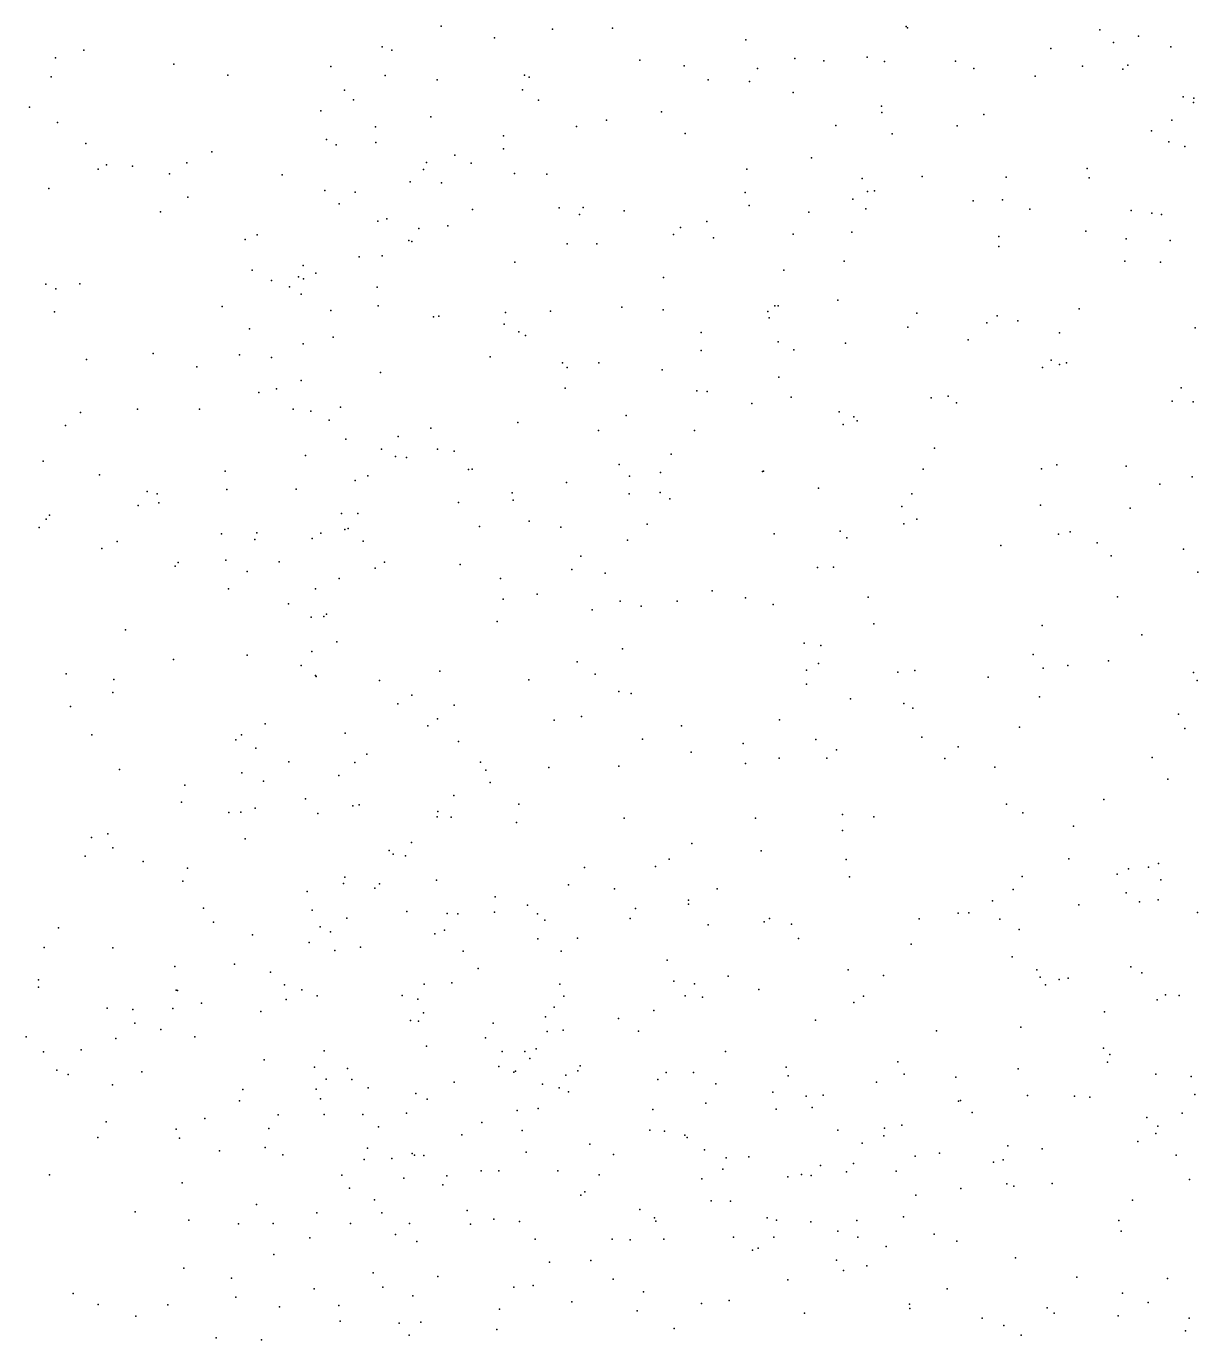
# Model space of a CAD drawing. Header units: metres. Extents: x -23.9 to 23.9, y -28.5 to 28.5.
# Drawn here: x -2.993 to -2.247, y 0.012 to 0.849 of the extents above; entities that cross this region are included whole.
import ezdxf

# ---------------------------------------------------------------- set-up
doc = ezdxf.new("R2010")
doc.units = ezdxf.units.M

msp = doc.modelspace()

# ---------------------------------------------------------------- linework, layer by layer
for p in [(-2.7287, 0.8486, 10.885), (-2.6578, 0.8467, -8.5315), (-2.6195, 0.8473, 26.528), (-2.4324, 0.8484, -5.5534), (-2.4316, 0.8477, 16.0338), (-2.309, 0.8463, 10.1316), (-2.6946, 0.8413, -11.0212), (-2.5345, 0.84, 11.9511), (-2.3003, 0.8383, -8.5877), (-2.2844, 0.8423, -5.4581), (-2.9743, 0.8284, 25.2622), (-2.9563, 0.8334, -9.7836), (-2.7662, 0.8355, 26.259), (-2.7601, 0.8333, -5.7448), (-2.5034, 0.828, -5.6208), (-2.4572, 0.829, -8.5363), (-2.3403, 0.8345, 11.7269), (-2.2638, 0.8355, 9.7013), (-2.8988, 0.8244, 26.517), (-2.7989, 0.823, 27.8193), (-2.602, 0.8271, 25.6506), (-2.5738, 0.8235, -5.7682), (-2.5272, 0.8218, 11.0345), (-2.4849, 0.8266, -10.7954), (-2.4462, 0.8261, -9.8825), (-2.4009, 0.8263, -11.9355), (-2.3893, 0.8218, -6.2305), (-2.32, 0.8233, 9.9866), (-2.2944, 0.8213, 23.8724), (-2.2913, 0.8238, -6.2858), (-2.9771, 0.8163, -5.4936), (-2.8646, 0.8175, -5.5923), (-2.7643, 0.8172, 26.4693), (-2.7312, 0.8146, 25.8393), (-2.6756, 0.8174, 26.4702), (-2.6725, 0.8162, 25.2316), (-2.5586, 0.8144, -10.8429), (-2.5323, 0.8135, 25.5631), (-2.3503, 0.8168, -5.4608), (-2.7902, 0.8079, -11.371), (-2.6769, 0.8081, -11.7056), (-2.5043, 0.8065, -6.1475), (-2.256, 0.8037, -5.399), (-2.9909, 0.797, 23.9133), (-2.8053, 0.7947, -9.862), (-2.7844, 0.8017, -11.4408), (-2.6667, 0.8015, -9.8923), (-2.4481, 0.7977, 11.8366), (-2.2495, 0.8, -11.9927), (-2.2491, 0.8028, 11.6341), (-2.9731, 0.7874, 27.8333), (-2.7353, 0.791, -11.6226), (-2.6232, 0.7888, -6.0581), (-2.5882, 0.7942, -9.902), (-2.448, 0.7936, -5.4928), (-2.3829, 0.7924, 27.7519), (-2.2631, 0.7888, -9.8202), (-2.7705, 0.7846, -11.5318), (-2.689, 0.7788, 23.9397), (-2.6425, 0.7848, -24.5351), (-2.5731, 0.7804, -5.6288), (-2.4772, 0.7854, -6.2108), (-2.4413, 0.7802, 23.9005), (-2.4, 0.7853, -8.5463), (-2.2762, 0.7821, 11.2477), (-2.955, 0.774, 10.8089), (-2.8017, 0.7764, -5.7035), (-2.7955, 0.7732, 26.0172), (-2.7702, 0.7746, -11.1394), (-2.689, 0.7705, 27.8127), (-2.2651, 0.775, 11.7356), (-2.2549, 0.7721, -6.3544), (-2.8906, 0.7617, 27.8513), (-2.8748, 0.7686, 12.1651), (-2.738, 0.7618, -5.8675), (-2.7199, 0.7666, 12.1064), (-2.7096, 0.7614, 25.7622), (-2.4928, 0.7649, -8.525), (-2.947, 0.7576, 26.4999), (-2.9417, 0.7603, -6.4818), (-2.9253, 0.7595, -9.8155), (-2.9017, 0.7546, 23.9095), (-2.8299, 0.754, 25.2542), (-2.7399, 0.7575, 26.4085), (-2.682, 0.7549, -10.9551), (-2.6613, 0.7545, -8.5229), (-2.534, 0.7577, 25.3142), (-2.4223, 0.753, -10.7282), (-2.3172, 0.7581, 11.806), (-2.9786, 0.7453, -5.5282), (-2.7483, 0.7495, 10.8663), (-2.7284, 0.7489, -11.0202), (-2.4605, 0.7516, -9.8904), (-2.3687, 0.7525, 18.251), (-2.3158, 0.7522, -10.6901), (-2.8899, 0.7398, -8.5861), (-2.8027, 0.744, -11.2603), (-2.7834, 0.743, -5.7923), (-2.535, 0.7428, 23.9414), (-2.4665, 0.7386, -5.4444), (-2.457, 0.7434, 12.9249), (-2.4527, 0.7439, 11.111), (-2.3897, 0.7375, -6.3311), (-2.371, 0.738, -9.8634), (-2.9073, 0.7304, -6.4221), (-2.7935, 0.7355, 26.2672), (-2.7086, 0.732, -5.7844), (-2.6534, 0.7329, 10.929), (-2.6406, 0.7288, 25.1994), (-2.6382, 0.7333, -5.6568), (-2.612, 0.7311, -6.1079), (-2.5325, 0.7344, -5.5061), (-2.4945, 0.7302, 11.033), (-2.4581, 0.7323, 11.8999), (-2.3536, 0.7321, -8.5631), (-2.2891, 0.7314, 27.7566), (-2.276, 0.7295, 10.0079), (-2.2698, 0.7288, 9.8942), (-2.769, 0.7244, 25.8765), (-2.7632, 0.726, -6.1658), (-2.7428, 0.7199, -8.5367), (-2.7243, 0.7216, 25.2267), (-2.5762, 0.7205, -9.8999), (-2.5595, 0.7243, -11.8667), (-2.8534, 0.7128, 10.8337), (-2.8458, 0.7157, 26.4653), (-2.7492, 0.7121, 27.8409), (-2.7473, 0.7116, -9.8805), (-2.5807, 0.7161, -8.5198), (-2.5551, 0.7139, 10.9726), (-2.5045, 0.7162, 25.4956), (-2.4671, 0.7174, -11.9322), (-2.3735, 0.7148, 11.8799), (-2.3179, 0.7182, -6.3772), (-2.2923, 0.7133, -12.0049), (-2.2643, 0.7123, 23.806), (-2.7661, 0.7025, -11.5875), (-2.6484, 0.7101, -10.8977), (-2.6294, 0.71, -11.8074), (-2.3733, 0.7083, 11.0973), (-2.8165, 0.6963, -11.3486), (-2.7808, 0.7017, -11.1356), (-2.6816, 0.6984, 25.7088), (-2.4719, 0.699, -6.3115), (-2.2932, 0.699, -5.3209), (-2.2705, 0.6985, 11.1098), (-2.849, 0.6933, -9.8426), (-2.8366, 0.6868, -5.7626), (-2.8195, 0.689, -6.2486), (-2.8164, 0.6878, -27.1924), (-2.8085, 0.6915, -11.4246), (-2.587, 0.6887, -5.515), (-2.5104, 0.6933, -9.8893), (-2.9805, 0.6844, -8.6536), (-2.9741, 0.6815, -9.7703), (-2.9587, 0.6847, 27.8527), (-2.8252, 0.6826, -8.5699), (-2.8177, 0.678, 26.1219), (-2.7693, 0.6825, 23.9481), (-2.8681, 0.6702, -6.3125), (-2.7687, 0.6706, -5.7714), (-2.6136, 0.6697, 23.9414), (-2.5161, 0.6705, 25.2606), (-2.5139, 0.6707, 27.7412), (-2.476, 0.6741, -10.7497), (-2.975, 0.6667, 10.8159), (-2.7989, 0.6676, -11.5059), (-2.7334, 0.6635, -11.0097), (-2.7301, 0.664, -11.6772), (-2.6876, 0.6663, -5.6684), (-2.6589, 0.6672, -8.5325), (-2.5872, 0.668, -6.2272), (-2.5205, 0.6669, -5.4267), (-2.5197, 0.6629, 12.0116), (-2.4256, 0.666, 27.7024), (-2.3745, 0.6643, -5.3299), (-2.3614, 0.661, -11.9866), (-2.3223, 0.6686, -10.6827), (-2.8507, 0.6559, 12.1455), (-2.6884, 0.6589, -6.0642), (-2.6792, 0.6541, -10.9299), (-2.5631, 0.6536, 25.5586), (-2.4314, 0.6571, 11.9673), (-2.3811, 0.6597, 23.8244), (-2.3348, 0.6534, -6.4156), (-2.2483, 0.6566, -8.6206), (-2.8166, 0.6464, -11.286), (-2.7974, 0.6506, 26.2886), (-2.6748, 0.6517, -23.4139), (-2.5139, 0.6477, 23.8964), (-2.4711, 0.6468, -8.5401), (-2.3929, 0.6489, 11.0168), (-2.9546, 0.6365, -5.6507), (-2.912, 0.6402, 23.9508), (-2.8571, 0.6394, 25.2171), (-2.8366, 0.6376, 9.4109), (-2.6973, 0.6382, 22.4863), (-2.5629, 0.6422, -9.8896), (-2.504, 0.6425, 25.4448), (-2.3401, 0.6359, 5.658), (-2.8842, 0.6317, 26.4754), (-2.7672, 0.6281, -11.0729), (-2.6513, 0.6343, 25.6521), (-2.6483, 0.6313, 12.296), (-2.6282, 0.6342, 27.8096), (-2.5879, 0.6298, -11.8608), (-2.3456, 0.6313, -9.8418), (-2.3347, 0.6333, 11.9769), (-2.3304, 0.6343, -8.583), (-2.8177, 0.6231, 26.0377), (-2.5136, 0.6252, -6.3366), (-2.8447, 0.6154, -8.585), (-2.8335, 0.6177, 10.8518), (-2.6496, 0.6181, 12.0382), (-2.5657, 0.6164, 10.9885), (-2.5592, 0.6161, -10.7993), (-2.5057, 0.6124, 25.3485), (-2.4165, 0.612, -9.8648), (-2.4056, 0.6131, -6.4148), (-2.2572, 0.6184, -6.4649), (-2.9584, 0.6026, 21.5751), (-2.9221, 0.6049, 12.1567), (-2.8825, 0.6048, -6.2376), (-2.8228, 0.6048, -6.1529), (-2.8116, 0.6036, -11.474), (-2.7928, 0.6061, -11.5416), (-2.5307, 0.6084, -8.5377), (-2.4752, 0.6031, -10.7406), (-2.4003, 0.6089, -10.7032), (-2.263, 0.6099, -9.8026), (-2.2497, 0.6094, 22.5787), (-2.9679, 0.5945, -8.6617), (-2.8, 0.5979, -11.1638), (-2.6798, 0.5964, -6.167), (-2.6107, 0.6008, 10.0545), (-2.4725, 0.595, -6.3847), (-2.4658, 0.5999, 10.9687), (-2.4637, 0.5974, -5.3318), (-2.7893, 0.5856, 23.9872), (-2.756, 0.5875, 16.8395), (-2.7352, 0.5927, -11.6778), (-2.6283, 0.5913, -10.8613), (-2.5673, 0.5913, 22.1307), (-2.7666, 0.5794, -5.7397), (-2.7309, 0.5794, -5.6614), (-2.7203, 0.578, 12.0956), (-2.4144, 0.58, -8.5663), (-2.9822, 0.5716, 26.4912), (-2.8151, 0.5753, -11.2676), (-2.7576, 0.5746, -6.0721), (-2.7506, 0.5741, 25.7997), (-2.6152, 0.5696, 18.7558), (-2.5822, 0.5762, -5.4113), (-2.3365, 0.5693, -6.4622), (-2.9462, 0.563, -6.2492), (-2.8663, 0.5653, 27.8609), (-2.7754, 0.5623, 10.891), (-2.7113, 0.5663, 17.2596), (-2.7089, 0.5667, -5.595), (-2.6086, 0.5622, 25.1046), (-2.5889, 0.5645, 25.5921), (-2.524, 0.5652, -9.8661), (-2.5232, 0.5653, 25.5394), (-2.4215, 0.5667, 12.0435), (-2.3462, 0.5668, -11.9931), (-2.2922, 0.5686, 23.7698), (-2.2502, 0.5618, -12.0183), (-2.9158, 0.5524, 23.999), (-2.8652, 0.5537, -5.8064), (-2.8209, 0.5538, 26.1068), (-2.7833, 0.5594, -9.8382), (-2.6487, 0.5582, -11.7946), (-2.4882, 0.5545, 25.2285), (-2.2708, 0.557, -10.6667), (-2.9096, 0.5508, -6.1491), (-2.9084, 0.5451, 25.167), (-2.7175, 0.5453, -10.9886), (-2.6833, 0.5515, 25.7046), (-2.6828, 0.5469, -5.5301), (-2.6088, 0.5509, 10.9376), (-2.5892, 0.5518, 23.9244), (-2.5829, 0.5478, -10.8238), (-2.4289, 0.551, -11.962), (-2.3468, 0.5437, 27.6715), (-2.9781, 0.5374, 27.8512), (-2.9217, 0.5435, 7.6889), (-2.7921, 0.5384, 26.4334), (-2.7817, 0.5383, 26.3341), (-2.4352, 0.5429, 23.8175), (-2.2898, 0.5417, 27.6051), (-2.9847, 0.5294, -9.7189), (-2.9802, 0.5347, -5.7851), (-2.79, 0.5281, -5.7924), (-2.7879, 0.5289, -8.594), (-2.7042, 0.5302, -6.1708), (-2.6725, 0.5334, 21.7718), (-2.6523, 0.5297, -6.2453), (-2.5973, 0.5315, 9.6579), (-2.4744, 0.5272, 25.4227), (-2.4339, 0.5318, -9.8432), (-2.4257, 0.5347, -10.721), (-2.9351, 0.5205, -5.9612), (-2.8685, 0.5255, 10.8701), (-2.8473, 0.5218, -6.128), (-2.846, 0.5261, 16.333), (-2.8107, 0.5225, 18.1146), (-2.8053, 0.5258, -11.4512), (-2.7784, 0.5208, 25.8935), (-2.61, 0.5214, 20.3895), (-2.5166, 0.5254, -8.5685), (-2.4703, 0.5228, -6.4164), (-2.3353, 0.5252, -10.69), (-2.328, 0.5267, -5.2402), (-2.3107, 0.5198, -9.7914), (-2.9447, 0.516, -8.6776), (-2.6397, 0.5112, 27.805), (-2.3722, 0.518, 10.9164), (-2.3018, 0.5115, 12.0646), (-2.2557, 0.5156, -5.2171), (-2.898, 0.5049, -9.7703), (-2.8962, 0.5072, 12.1189), (-2.8657, 0.5087, -8.6331), (-2.8318, 0.5075, -9.8001), (-2.7707, 0.5036, -11.5707), (-2.7648, 0.5074, -11.0937), (-2.7165, 0.506, -9.8374), (-2.6453, 0.5028, 12.0955), (-2.4889, 0.5039, -5.3105), (-2.4788, 0.5041, 10.9037), (-2.8522, 0.5015, -5.9342), (-2.7935, 0.497, -11.1782), (-2.6909, 0.497, 25.0932), (-2.6242, 0.5004, -9.8465), (-2.2467, 0.5011, -9.747), (-2.8641, 0.4904, 20.1082), (-2.8086, 0.4904, 12.0797), (-2.6674, 0.4871, -10.9292), (-2.556, 0.4892, -11.8686), (-2.4566, 0.4852, 27.6921), (-2.2978, 0.4854, -6.5069), (-2.8259, 0.4808, -6.0433), (-2.6891, 0.4838, 24.0011), (-2.6324, 0.477, -5.4174), (-2.6146, 0.4825, 10.8868), (-2.6012, 0.4793, -6.3378), (-2.5783, 0.4825, -8.5764), (-2.5347, 0.4846, 23.877), (-2.5172, 0.4804, 12.0937), (-2.8114, 0.4723, -11.3444), (-2.8034, 0.4728, 26.1812), (-2.8017, 0.4742, -11.2506), (-2.6929, 0.4696, -11.7129), (-2.9297, 0.4643, 22.7671), (-2.4531, 0.4681, 25.3046), (-2.3459, 0.4671, 27.5787), (-2.2823, 0.4612, 27.4811), (-2.7951, 0.4567, -8.6254), (-2.6132, 0.4523, -11.8142), (-2.4975, 0.4559, -9.8239), (-2.4868, 0.4543, 25.075), (-2.8991, 0.4454, 24.0745), (-2.8521, 0.4481, 25.0932), (-2.811, 0.4506, 27.8403), (-2.6419, 0.444, -16.4188), (-2.3516, 0.4486, 23.7787), (-2.3035, 0.4445, -9.7542), (-2.9675, 0.4362, 10.8898), (-2.8177, 0.4415, 26.041), (-2.8086, 0.4352, -5.9389), (-2.7294, 0.4379, 10.9366), (-2.6305, 0.4361, 25.0073), (-2.4959, 0.4387, -8.6069), (-2.4883, 0.4428, 25.5429), (-2.4378, 0.4373, -6.4688), (-2.4269, 0.4385, 25.4557), (-2.3451, 0.4399, -10.7076), (-2.3294, 0.4415, -8.657), (-2.2494, 0.4372, 23.7523), (-2.9372, 0.4327, 25.0772), (-2.8082, 0.4345, -9.7734), (-2.7679, 0.432, -11.5379), (-2.6727, 0.4324, 25.7236), (-2.4959, 0.4298, -11.8949), (-2.3802, 0.4341, 10.8665), (-2.247, 0.4321, -5.1925), (-2.9378, 0.4243, 12.0841), (-2.7474, 0.4228, -6.1541), (-2.6154, 0.4251, 25.6486), (-2.6076, 0.4238, -10.8751), (-2.4679, 0.4203, 10.8587), (-2.3475, 0.4217, -11.9672), (-2.9648, 0.4154, -8.7483), (-2.7563, 0.4172, -5.5934), (-2.7203, 0.4163, 25.0343), (-2.434, 0.4174, 25.1462), (-2.4281, 0.4145, -10.7483), (-2.2589, 0.4106, 10.8761), (-2.8408, 0.4044, 25.9436), (-2.7371, 0.4031, -11.5945), (-2.731, 0.4076, 26.3801), (-2.6567, 0.4068, -10.9495), (-2.6392, 0.4091, -9.7981), (-2.5756, 0.4032, -5.3439), (-2.5132, 0.4069, 15.9492), (-2.3602, 0.4023, -5.2202), (-2.255, 0.4015, -10.6959), (-2.9512, 0.3974, -9.6681), (-2.8594, 0.3943, -8.6965), (-2.8558, 0.3974, 26.2249), (-2.7897, 0.3986, -11.3412), (-2.7175, 0.3931, 27.8035), (-2.6004, 0.3946, 23.9316), (-2.4899, 0.3945, 27.6855), (-2.4225, 0.396, -9.7689), (-2.8467, 0.3889, 26.4411), (-2.776, 0.3851, -11.4192), (-2.5693, 0.3864, -6.3846), (-2.5363, 0.392, -11.8506), (-2.4767, 0.388, -5.2726), (-2.3993, 0.3899, -8.6645), (-2.8257, 0.3803, 25.013), (-2.7836, 0.3798, -8.6745), (-2.7036, 0.38, -5.4912), (-2.66, 0.3767, -5.428), (-2.6154, 0.3774, -11.7722), (-2.5347, 0.3791, 25.6023), (-2.5133, 0.3825, 23.8687), (-2.483, 0.3825, -10.7976), (-2.4079, 0.3824, 12.1416), (-2.376, 0.3769, 27.5597), (-2.2758, 0.3831, 27.3998), (-2.9336, 0.3753, 26.14), (-2.8556, 0.3733, 18.8928), (-2.8417, 0.368, 27.8148), (-2.7938, 0.3716, -5.6843), (-2.7001, 0.3749, 25.7962), (-2.2658, 0.3693, -9.6777), (-2.8918, 0.3653, 26.0226), (-2.6973, 0.3672, -11.6516), (-2.8941, 0.3545, 24.1805), (-2.8151, 0.3568, -5.9154), (-2.7849, 0.3522, -6.0814), (-2.7809, 0.3529, 26.4868), (-2.7206, 0.3589, -6.2107), (-2.6792, 0.3532, -11.0129), (-2.3685, 0.3534, 10.8393), (-2.3065, 0.3563, -10.7237), (-2.8639, 0.3479, 26.3646), (-2.8563, 0.3483, -21.3767), (-2.847, 0.3508, 12.0578), (-2.8072, 0.3473, -9.7121), (-2.7312, 0.3453, 12.0872), (-2.7308, 0.3486, -9.7425), (-2.7222, 0.345, 24.0957), (-2.6121, 0.3444, 12.1318), (-2.5285, 0.3443, 22.9825), (-2.4729, 0.3468, -11.877), (-2.453, 0.3453, -6.4713), (-2.3582, 0.3478, 23.7928), (-2.6807, 0.3417, 10.8783), (-2.4729, 0.3366, -9.7382), (-2.3259, 0.3393, -8.7323), (-2.9514, 0.3321, 26.3538), (-2.941, 0.3344, 10.9648), (-2.8535, 0.3312, 10.947), (-2.7476, 0.329, -11.489), (-2.569, 0.3283, 14.9187), (-2.9553, 0.3202, 24.9275), (-2.9377, 0.3254, -8.8095), (-2.7617, 0.3238, -11.3262), (-2.7592, 0.3215, -6.1551), (-2.7514, 0.3205, -11.2501), (-2.5833, 0.3182, -9.7415), (-2.5247, 0.3236, 12.1552), (-2.4707, 0.3181, 25.5824), (-2.3289, 0.3184, 27.4453), (-2.9185, 0.3167, -9.6207), (-2.8902, 0.3126, 25.8245), (-2.6373, 0.313, 25.745), (-2.592, 0.3136, -8.6813), (-2.2909, 0.3122, 7.3127), (-2.278, 0.3132, -6.5393), (-2.2718, 0.3155, 23.7687), (-2.8931, 0.3043, 24.2523), (-2.7909, 0.3028, 19.3088), (-2.79, 0.3068, -5.6522), (-2.7678, 0.3025, 25.9276), (-2.7315, 0.3049, 26.276), (-2.6475, 0.3019, 24.9194), (-2.4686, 0.307, -10.8194), (-2.3586, 0.3072, -6.513), (-2.298, 0.3087, -5.1876), (-2.2703, 0.3052, 27.3039), (-2.814, 0.2978, -8.7492), (-2.7708, 0.2999, 27.7808), (-2.6942, 0.2942, 26.3921), (-2.6183, 0.2993, -11.7191), (-2.5528, 0.2994, 10.8253), (-2.3643, 0.2989, 20.6815), (-2.2922, 0.2969, 10.827), (-2.88, 0.2871, 12.0049), (-2.8108, 0.2859, -5.7337), (-2.7505, 0.285, -5.5498), (-2.6947, 0.2846, -9.6971), (-2.6736, 0.2889, -11.0511), (-2.6048, 0.2869, -10.9218), (-2.571, 0.2921, 27.6961), (-2.571, 0.2896, 25.6805), (-2.3775, 0.2918, 25.5326), (-2.3224, 0.2892, 25.2653), (-2.2839, 0.2911, -9.6166), (-2.272, 0.2924, -11.9412), (-2.8736, 0.2782, 26.4527), (-2.7887, 0.2808, -6.0662), (-2.7248, 0.2836, -8.7281), (-2.7181, 0.2835, 25.8548), (-2.6672, 0.2834, -6.2941), (-2.6625, 0.2795, 24.0348), (-2.6083, 0.2806, 12.5546), (-2.5585, 0.2765, -10.8652), (-2.5228, 0.2784, -9.697), (-2.5194, 0.2806, -5.2938), (-2.5054, 0.277, -6.4371), (-2.4241, 0.2802, -10.7674), (-2.3994, 0.2838, 25.0778), (-2.3925, 0.2841, 27.5182), (-2.3728, 0.2801, -8.7651), (-2.2468, 0.2843, -8.8493), (-2.9723, 0.2746, -8.9062), (-2.8487, 0.27, -24.1711), (-2.8057, 0.2752, 12.0586), (-2.7991, 0.2721, 25.8218), (-2.7327, 0.2708, -6.1975), (-2.7265, 0.2731, 24.8412), (-2.6418, 0.268, -5.3973), (-2.5009, 0.2677, -11.8111), (-2.3604, 0.2735, -9.6387), (-2.9815, 0.262, 12.013), (-2.9377, 0.2619, 17.1853), (-2.8128, 0.2652, -5.9483), (-2.7964, 0.2601, 10.9193), (-2.78, 0.2622, 24.2098), (-2.7147, 0.2598, 24.1209), (-2.667, 0.2676, 27.7241), (-2.6521, 0.2598, -8.7412), (-2.4293, 0.2641, 12.176), (-2.8602, 0.2514, 12.0758), (-2.5847, 0.254, -5.3433), (-2.3649, 0.256, -10.707), (-2.8983, 0.25, 25.7267), (-2.8373, 0.2463, -8.8315), (-2.705, 0.2487, -11.1893), (-2.5457, 0.2438, 24.9452), (-2.4693, 0.2479, 27.5748), (-2.4469, 0.2443, -5.2491), (-2.3492, 0.2478, -8.8231), (-2.3471, 0.2431, 25.1339), (-2.2893, 0.2498, 25.384), (-2.2824, 0.2459, 25.5125), (-2.985, 0.2414, 24.4665), (-2.985, 0.2368, -9.4054), (-2.8974, 0.2348, 25.1308), (-2.8965, 0.2347, 25.2299), (-2.8284, 0.2382, 24.9149), (-2.8173, 0.2351, -5.8426), (-2.7394, 0.2387, 24.7583), (-2.7218, 0.2396, -9.6401), (-2.653, 0.2386, 10.8472), (-2.5804, 0.2407, -9.6678), (-2.5673, 0.239, -15.203), (-2.5263, 0.2354, -10.7689), (-2.3437, 0.2383, 23.8164), (-2.3349, 0.2416, 27.3386), (-2.3293, 0.2425, -6.5165), (-2.8812, 0.2265, 24.7337), (-2.8274, 0.2289, -9.57), (-2.8076, 0.2313, 25.0217), (-2.7535, 0.2315, -8.8029), (-2.7434, 0.2291, 26.4289), (-2.6504, 0.231, -9.6428), (-2.5732, 0.2313, 12.1647), (-2.5621, 0.2305, -8.7698), (-2.4658, 0.227, -8.7951), (-2.4596, 0.231, 23.8726), (-2.2725, 0.2287, -26.7511), (-2.2673, 0.2319, 25.1764), (-2.2586, 0.2315, -9.5071), (-2.9413, 0.2235, 24.5804), (-2.9251, 0.2225, 25.0333), (-2.8995, 0.2231, 27.7441), (-2.8435, 0.2212, 24.6394), (-2.7399, 0.2205, 26.5949), (-2.6622, 0.2179, 25.0148), (-2.6567, 0.224, -10.8805), (-2.5932, 0.2219, 23.9746), (-2.3061, 0.221, -5.1995), (-2.9238, 0.2138, -9.454), (-2.9072, 0.2099, -8.9454), (-2.7481, 0.2155, 27.7187), (-2.7431, 0.2152, 25.2571), (-2.6954, 0.2139, -11.3518), (-2.6508, 0.2094, -11.5442), (-2.6157, 0.2168, -11.6363), (-2.4901, 0.2157, -10.7069), (-2.3594, 0.2114, -10.6333), (-2.9929, 0.2051, 25.3619), (-2.9359, 0.2042, 25.6532), (-2.8856, 0.2052, 25.3924), (-2.7004, 0.2046, -11.0617), (-2.6611, 0.2086, -11.1397), (-2.603, 0.2088, -6.3544), (-2.4131, 0.2089, 27.4669), (-2.982, 0.1956, -9.2042), (-2.958, 0.1969, -9.0611), (-2.8031, 0.1962, -5.9647), (-2.738, 0.1993, -5.5465), (-2.6898, 0.1958, -10.9788), (-2.6754, 0.1959, -11.2312), (-2.6682, 0.1975, -8.8285), (-2.5474, 0.1958, -9.597), (-2.3068, 0.198, 27.2624), (-2.3027, 0.194, -8.941), (-2.9735, 0.184, 25.5545), (-2.8413, 0.1905, 25.6741), (-2.8093, 0.1858, 8.1024), (-2.7883, 0.1851, -5.6855), (-2.6918, 0.1862, -5.4831), (-2.6722, 0.1913, 25.1042), (-2.64, 0.1866, -10.7361), (-2.5089, 0.1859, 13.0889), (-2.4377, 0.1893, -9.5649), (-2.361, 0.1848, -9.5144), (-2.3041, 0.189, 10.7088), (-2.9661, 0.1811, 25.4388), (-2.9192, 0.1829, -9.3862), (-2.8018, 0.1781, 24.4465), (-2.7855, 0.178, 12.0868), (-2.7203, 0.1764, -6.1959), (-2.6824, 0.1826, -9.567), (-2.6812, 0.1834, 25.7103), (-2.6492, 0.1807, -25.0478), (-2.6416, 0.1836, 25.2294), (-2.5905, 0.1779, -8.8405), (-2.5853, 0.1824, -5.3542), (-2.5678, 0.1825, -10.6631), (-2.5075, 0.1804, -11.7221), (-2.4513, 0.1762, 25.0035), (-2.4338, 0.1814, -11.796), (-2.4008, 0.1794, 10.7495), (-2.2733, 0.1814, -11.8634), (-2.2509, 0.18, 10.6405), (-2.938, 0.1745, -9.2813), (-2.855, 0.1716, 25.5398), (-2.8082, 0.1718, -5.8961), (-2.7752, 0.1726, 24.563), (-2.7447, 0.1691, -9.5329), (-2.6641, 0.1751, 24.7798), (-2.6535, 0.1726, 12.1468), (-2.6476, 0.1702, -6.2984), (-2.5536, 0.1753, 27.5864), (-2.5173, 0.1699, 25.7464), (-2.4961, 0.1673, 10.7683), (-2.4853, 0.168, -10.5945), (-2.3551, 0.1677, -11.8212), (-2.3251, 0.1674, -9.4358), (-2.2486, 0.1685, -9.1281), (-2.857, 0.1644, -9.4223), (-2.8055, 0.1657, -9.4769), (-2.7375, 0.1654, -10.8487), (-2.6668, 0.1595, 24.9469), (-2.5938, 0.1589, -9.5513), (-2.56, 0.163, -11.6523), (-2.5153, 0.1591, -5.3086), (-2.4923, 0.1601, -6.4293), (-2.399, 0.1643, 23.8682), (-2.3978, 0.1646, -6.4829), (-2.3154, 0.1667, 12.1741), (-2.9419, 0.151, 13.7287), (-2.8791, 0.1532, 18.0554), (-2.8325, 0.1555, -8.9946), (-2.8031, 0.1558, -5.7962), (-2.7786, 0.1557, 10.4314), (-2.7508, 0.1566, 25.4848), (-2.7028, 0.1506, -10.6958), (-2.6803, 0.1582, 10.8475), (-2.3904, 0.1569, -10.5688), (-2.2792, 0.1539, -9.3391), (-2.2566, 0.1566, 25.5842), (-2.8975, 0.1463, -9.1469), (-2.8383, 0.1467, 27.6822), (-2.7685, 0.1479, -10.9161), (-2.7154, 0.1427, 24.2344), (-2.6771, 0.1456, 24.138), (-2.5956, 0.1458, 25.0118), (-2.5864, 0.1452, 25.8428), (-2.5735, 0.1426, -6.3674), (-2.476, 0.1457, -8.9152), (-2.4467, 0.1422, -5.2657), (-2.4463, 0.1469, 12.1874), (-2.4351, 0.1489, -9.4995), (-2.2735, 0.1436, -6.5203), (-2.2721, 0.1483, -9.2602), (-2.9473, 0.1411, 27.6764), (-2.8952, 0.1407, 24.8449), (-2.8407, 0.1348, -9.3556), (-2.7756, 0.1343, -6.0427), (-2.6339, 0.1369, -11.4794), (-2.5719, 0.1411, -10.5635), (-2.4604, 0.1375, -10.5353), (-2.3676, 0.1357, 25.0603), (-2.2849, 0.1386, 27.1963), (-2.8698, 0.1326, -9.2514), (-2.8294, 0.1301, -9.0699), (-2.7777, 0.1271, 24.8479), (-2.7601, 0.1277, -11.0574), (-2.747, 0.1308, -9.4423), (-2.7457, 0.1298, 26.5577), (-2.7397, 0.1296, 25.6024), (-2.6745, 0.1318, -8.9455), (-2.6188, 0.1302, 25.426), (-2.5608, 0.1332, -8.9216), (-2.5471, 0.1281, -9.4792), (-2.5327, 0.1287, 25.2289), (-2.4267, 0.1292, -8.984), (-2.4111, 0.1311, 8.1701), (-2.3706, 0.1268, -9.0467), (-2.3457, 0.1338, -5.2282), (-2.2604, 0.1298, 23.8382), (-2.9782, 0.1172, 24.8284), (-2.7031, 0.1199, 24.7236), (-2.6918, 0.1198, 22.6952), (-2.6544, 0.1198, -11.3837), (-2.628, 0.1172, -9.4487), (-2.5493, 0.1208, 24.9275), (-2.4992, 0.1176, -11.655), (-2.487, 0.1233, 27.4439), (-2.4705, 0.1193, 25.0636), (-2.4659, 0.1246, 25.6851), (-2.4388, 0.1197, -9.4192), (-2.3768, 0.1254, 25.6843), (-2.8935, 0.1121, 18.6449), (-2.7918, 0.117, -10.752), (-2.787, 0.1089, -9.2987), (-2.7523, 0.1152, 24.4022), (-2.7276, 0.111, -9.0218), (-2.7251, 0.1166, -5.5601), (-2.5625, 0.1148, 27.521), (-2.5078, 0.116, -8.9878), (-2.493, 0.1168, 7.7158), (-2.3684, 0.1115, -9.259), (-2.3639, 0.11, 27.2815), (-2.3395, 0.1118, 10.5578), (-2.252, 0.1143, -11.8082), (-2.7711, 0.1014, -9.1377), (-2.6396, 0.1044, -10.5447), (-2.637, 0.1065, 25.5063), (-2.5567, 0.1007, -10.5027), (-2.5443, 0.1006, 25.3929), (-2.4262, 0.1043, 10.6104), (-2.3975, 0.1085, -10.4965), (-2.2883, 0.1012, 25.664), (-2.9236, 0.0938, 11.9762), (-2.8463, 0.0983, 12.0404), (-2.8079, 0.093, 10.9202), (-2.7665, 0.0932, -10.638), (-2.7121, 0.0945, -9.344), (-2.6021, 0.0952, 12.1606), (-2.8893, 0.0885, 24.77), (-2.8577, 0.0861, -10.9127), (-2.8357, 0.0864, -11.016), (-2.7863, 0.0863, -5.866), (-2.7488, 0.0862, -9.2028), (-2.71, 0.0859, -9.271), (-2.6951, 0.0891, 27.5755), (-2.6787, 0.0875, -9.1033), (-2.5927, 0.0899, 10.7709), (-2.5919, 0.0877, -9.0434), (-2.521, 0.09, -9.0576), (-2.515, 0.0884, -9.3423), (-2.4931, 0.0874, 10.6769), (-2.4639, 0.0883, 27.3223), (-2.4341, 0.0905, -9.143), (-2.2969, 0.0883, -10.4886), (-2.8123, 0.0772, -11.0916), (-2.7576, 0.0792, 26.7214), (-2.6687, 0.0763, -11.3168), (-2.6198, 0.0763, -9.2755), (-2.6082, 0.076, -9.134), (-2.5868, 0.0764, -5.3936), (-2.5424, 0.0775, -9.2734), (-2.5167, 0.0777, -23.6108), (-2.4759, 0.0814, -9.2423), (-2.4633, 0.0775, 25.2477), (-2.4145, 0.0795, 25.1296), (-2.2955, 0.0814, -11.752), (-2.7441, 0.0749, 21.6806), (-2.5304, 0.0693, -11.4957), (-2.5266, 0.0707, 24.0282), (-2.4451, 0.0717, -6.4282), (-2.4001, 0.075, 27.21), (-2.8352, 0.0665, -10.6902), (-2.6596, 0.0617, 10.8237), (-2.6333, 0.0628, -5.4606), (-2.4769, 0.063, -5.3192), (-2.4575, 0.0594, -10.4242), (-2.3628, 0.0645, -11.6884), (-2.8925, 0.0579, -10.8296), (-2.8621, 0.0515, 24.6783), (-2.772, 0.0549, 12.0857), (-2.7308, 0.0525, -5.6383), (-2.6191, 0.0508, 27.4756), (-2.5078, 0.0504, -6.3747), (-2.4724, 0.0564, -11.5634), (-2.3238, 0.0521, -10.4312), (-2.266, 0.0513, 23.8939), (-2.8096, 0.0447, -11.1712), (-2.7657, 0.0457, -5.8), (-2.6824, 0.0458, 24.2508), (-2.67, 0.0468, -11.3808), (-2.5998, 0.0428, 24.1336), (-2.4064, 0.0447, -11.6269), (-2.2946, 0.042, -6.479), (-2.9631, 0.0418, 11.9201), (-2.947, 0.0347, 27.5444), (-2.9027, 0.0346, -10.7409), (-2.8595, 0.0395, 27.5558), (-2.7939, 0.0342, 14.7264), (-2.7467, 0.0403, -10.5214), (-2.6453, 0.0365, 25.6617), (-2.5627, 0.0353, -11.4372), (-2.5451, 0.0372, -10.4148), (-2.4302, 0.0349, 12.1754), (-2.2783, 0.0361, -5.2402), (-2.9232, 0.0274, -10.938), (-2.8316, 0.0333, -10.6075), (-2.6915, 0.0318, -5.5627), (-2.6038, 0.0306, -6.2822), (-2.4972, 0.0293, 25.7664), (-2.43, 0.0322, 25.3592), (-2.3841, 0.026, -10.3952), (-2.3427, 0.0327, 25.1704), (-2.3382, 0.0292, 10.4409), (-2.2974, 0.0275, -27.9927), (-2.2522, 0.0261, 27.1867), (-2.7929, 0.0242, 24.6053), (-2.7553, 0.0229, -5.9399), (-2.7416, 0.0235, 27.5083), (-2.6932, 0.0188, -6.1418), (-2.5801, 0.0194, 10.6649), (-2.3702, 0.0214, -6.441), (-2.2545, 0.018, 25.193), (-2.872, 0.0135, 10.9767), (-2.843, 0.0123, 26.7516), (-2.749, 0.0152, 24.4773), (-2.3591, 0.0153, -5.2786)]:
    msp.add_point(p)

doc.saveas('drawing.dxf')
